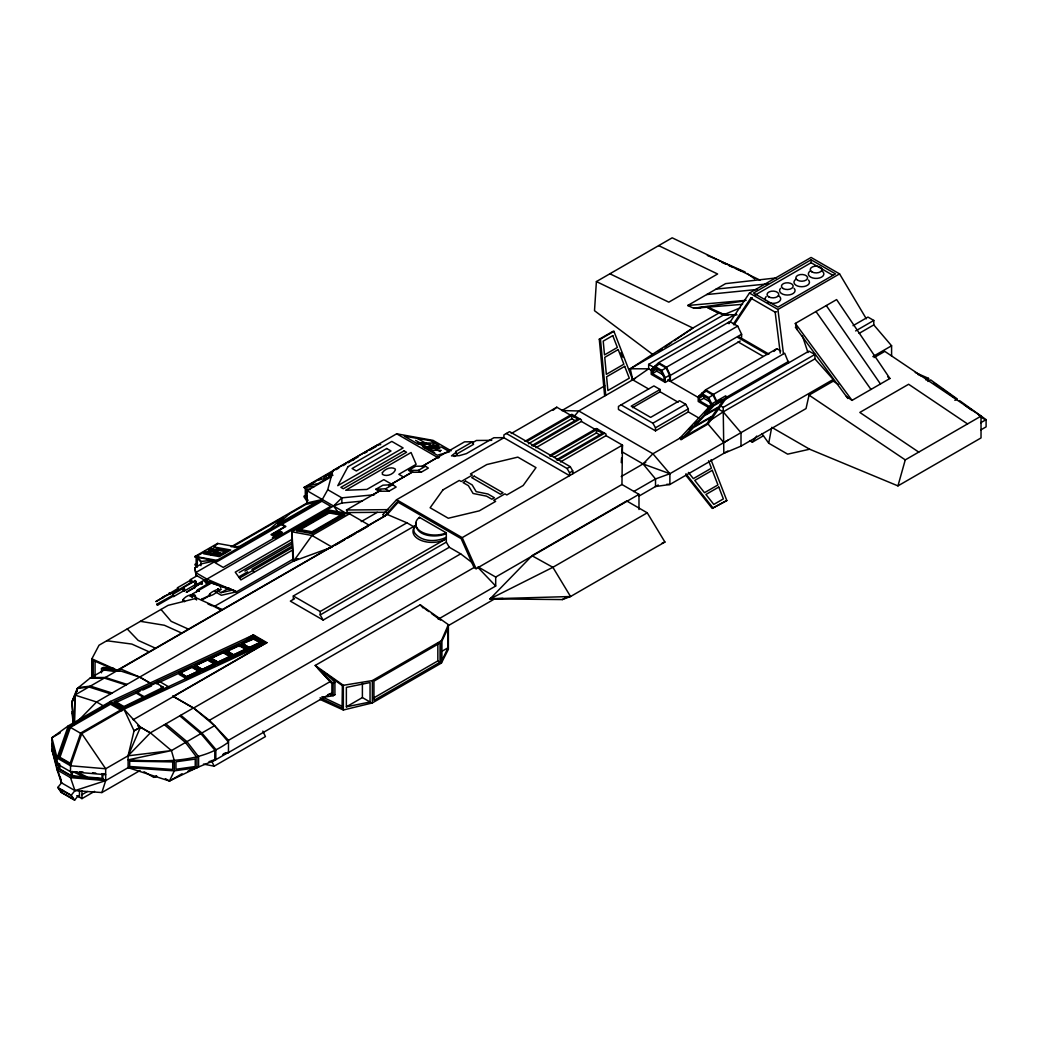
<?xml version="1.0" encoding="UTF-8"?>
<svg xmlns="http://www.w3.org/2000/svg" width="1038" height="1038" viewBox="0 0 1038 1038"><rect width="100%" height="100%" fill="white"/><g stroke="black" fill="none" stroke-linecap="round" stroke-linejoin="round"><path stroke-width="1.5" d="M506.388 433.469L567.085 468.514L569.564 472.796L569.564 475.651L503.91 437.751L396.568 499.732L382.672 514.783L384.709 515.951L397.32 501.782L461.157 538.644L474.042 567.527L476.105 568.72L621.957 484.512L622.437 445.12L606.023 435.649L560.468 461.949M342.371 685.638L342.073 708.175L320.119 697.783M74.438 722.565L74.905 695.058L385.241 515.886M74.36 723.201L74.905 695.058L96.586 701.986L104.215 706.359M456.694 455.059L455.851 451.452L472.627 441.76L473.536 444.342L456.746 454.034L456.694 455.059L454.229 456.486M760.024 280.13L672.183 237.819L596.396 281.57L594.502 310.699L652.422 354.205M621.269 462.637L621.58 457.862M621.905 453.087L622.437 445.12L462.208 537.632L396.568 499.732M123.82 707.903L123.937 706.554L163.381 687.247L163.187 689.569M163.381 687.247L156.037 683.004L136.354 692.177L136.276 693.15L143.62 697.38M183.103 588.948L183.96 588.325L184.271 590.427L173.644 596.578L172.957 596.188L172.827 594.294L183.454 588.144M187.917 678.022L199.452 672.65L199.594 670.898L192.328 666.694L179.353 672.741L179.211 674.492L186.477 678.683L186.619 676.633L198.998 670.859L186.568 677.204L179.95 672.78L186.619 676.633M190.084 596.149L191.135 594.45L192.484 595.851M190.369 596.318L190.512 595.449M191.329 596.98L192.64 593.879L211.518 582.98M192.367 597.577C192.419 593.684 196.234 597.122 195.546 599.406M194.015 581.955C195.261 576.7 198.505 587.391 194.664 584.199M194.456 587.339L186.282 592.348L194.625 587.664M196.623 591.945L197.518 589.856L210.818 582.175M179.898 673.351L192.328 667.006L198.998 670.859M195.014 665.449L194.872 667.2L202.138 671.391L215.126 665.345L215.255 663.606L207.989 659.402L195.014 665.449L202.28 669.64L215.255 663.606M202.138 671.391L202.28 669.328L214.658 663.567L202.228 669.912L199.568 668.368M202.28 669.328L195.611 665.488L207.989 659.714L214.658 663.567M210.675 658.157L210.532 659.909L217.798 664.099L230.786 658.053L230.929 656.314L223.65 652.111L210.675 658.157L217.941 662.348L230.929 656.314M220.847 585.99L220.497 588.014M217.798 664.099L217.941 662.036L230.319 656.276L217.902 662.62L215.229 661.076M217.941 662.036L211.272 658.196L223.65 652.422L230.319 656.276M226.336 650.865L226.193 652.617L233.472 656.807L246.447 650.761L246.59 649.022L239.324 644.819L226.336 650.865L233.602 655.056L246.59 649.022M232.227 654.55L226.933 650.904L233.602 654.744L245.993 648.984L233.563 655.315M233.472 656.807L233.602 654.744M239.181 646.57L239.324 644.819M241.997 643.573L241.867 645.325L249.133 649.516L260.616 644.17L260.759 642.418L253.493 638.227L241.997 643.573L249.276 647.764L260.759 642.418M249.133 649.516L249.276 647.453L260.162 642.379L253.441 639.11L242.607 643.599L249.276 647.453M253.441 639.11L253.493 636.709L114.011 701.649L123.976 707.397L263.457 642.457L253.493 636.709M201.619 599.406C201.048 598.9 211.83 595.176 209.637 594.566M163.264 597.252L169.778 593.84M169.285 593.606L178.199 588.338L178.238 589.519L169.817 594.385L169.09 593.36M208.495 583.94L206.614 581.345L206.938 579.1L333.561 505.999L341.865 503.054L362.067 501.12M874.087 357.565L884.804 351.376L981.027 416.134L981.027 437.932L897.948 485.888L809.64 449.22L787.66 454.151L768.704 443.2L771.403 428.915M292.651 559.417L236.534 591.829L206.627 581.332L196.013 575.208L195.689 572.6L322.299 499.499L327.749 489.702L332.822 470.655L396.659 433.806L433.054 440.372L451.115 450.803M833.255 381.141L809.03 395.115L806.033 408.583L741.002 446.132L723.836 453.334L723.201 407.389L814.908 354.451L814.947 358.889L833.229 379.467L833.255 381.141L838.574 384.579M897.948 485.888L905.266 459.886L981.027 416.134M194.366 581.721C195.274 579.476 197.259 583.564 195.78 584.381L184.271 591.037L183.103 590.103M194.833 587.884C192.108 588.261 203.669 581.176 202.06 583.771M133.162 719.749L266.922 642.652L253.48 634.893L110.547 701.441L68.313 725.834L51.9 737.72L51.9 749.579L57.077 769.872L61.527 782.86L74.97 790.619L101.88 792.552L105.668 780.628L105.668 768.756L81.755 733.594L80.743 733.01L69.961 763.89L58.543 757.286L69.325 726.405L110.547 702.609L121.978 709.214L80.743 733.01M58.543 757.286L59.957 757.299L70.415 727.379L110.547 704.205L121.978 710.796M169.752 593.619L163.187 596.824L163.563 597.59M163.433 597.369L156.05 601.378M72.245 702.077L76.903 690.361M131.268 767.588L128.102 767.666L169.466 781.004L174.306 770.858L174.306 760.633L171.439 750.591L150.367 732.828L140.454 727.184L128.102 755.807L128.102 767.666L105.668 780.628L74.97 790.619L71.22 795.238L74.606 800.181L78.343 795.562L79.472 797.21L79.472 791.086M319.964 699.404L343.344 710.005L372.344 702.934L441.41 663.061L441.41 640.706L448.377 624.655L420.247 604.804L315.202 665.449L331.901 683.627L331.901 694.02L328.125 694.448M74.905 695.058L71.959 701.753L73.14 724.303M447.949 647.816L441.76 660.998L441.76 641.445L447.949 628.262L447.949 647.816L441.345 651.63M441.41 663.061L448.377 649.36L448.377 624.655M91.876 677.983L91.876 658.806L99.038 645.221L168.104 605.349L196.922 598.16L222.301 609.604L219.329 609.63M157.478 605.232L157.049 604.051L157.4 605.297L173.476 596.007L173.476 594.969L157.049 604.051M173.125 594.774L173.476 596.007M173.787 596.487L172.957 594.19M197.181 591.076L198.037 590.453L199.101 591.31M221.276 589.234L219.135 590.778C216.851 590.907 218.564 587.897 218.81 590.324C208.236 600.327 204.473 593.879 218.162 589.26M728.961 323.7L749.475 293.04L811.106 257.45L839.56 273.876L866.328 318.809M733.373 324.064L750.746 298.101L752.252 297.672L734.009 324.933M210.052 595.734L209.546 594.242M726.821 397.282L708.007 424.049L681.032 439.619L679.877 438.179L712.185 403.626L725.666 395.841L726.821 397.282L713.34 405.067L681.032 439.619M749.618 440.618L752.329 442.175L756.689 436.077M169.817 594.385L169.337 592.893M177.524 587.716L178.238 589.973L191.472 582.344L191.42 580.54L190.758 580.073L177.524 587.716L178.38 589.895M177.667 588.079L178.238 589.519M197.272 575.636L190.408 579.606L190.304 581.903M190.616 580.151L190.46 581.384M74.606 800.181L61.164 792.409L57.778 787.479L61.527 782.86L60.191 776.645M61.527 792.318L58.855 788.4L70.856 795.342L73.529 799.247L61.527 792.318L63.071 790.411M415.94 522.555C414.642 536.841 436.518 538.151 446.314 533.597M416.017 524.605L413.669 529.497L414.292 532.364C421.207 542.316 436.375 542.199 446.314 537.23M573.767 416.887L578.789 410.97L635.425 378.273M117.268 670.25L387.278 514.472L398.839 501.484M331.394 473.652L324.18 476.987L332.069 472.303M689.232 429.382L692.19 426.216M694.694 423.543L696.848 421.233M704.763 412.774L712.652 404.34M532.325 555.914L552.878 567.306L570.55 596.526L490.105 598.835L532.325 555.447L626.705 500.965L647.245 512.824L664.917 542.044L570.55 596.526L562.311 599.588L490.105 598.835L494.192 596.474M76.565 722.487L96.586 701.986L406.922 522.815L413.734 526.746M108.302 703.673L110.547 701.441L123.989 709.214L140.441 727.145L134.045 730.843L128.102 755.807L105.668 768.756L70.519 765.772L57.077 758.012L51.9 737.72L60.308 732.867M621.386 446.145L622.437 445.12M665.241 382.425L665.241 377.728L661.738 370.41L654.706 366.349L659.013 363.871L666.046 367.932L669.549 375.237L669.549 379.947L665.241 382.425L651.202 374.316L651.202 369.619L658.611 362.703L729.857 321.559L737.694 326.088L741.612 334.249L741.612 337.233M655.51 367.128L659.013 363.871M652.422 370.8L655.302 368.101L661.141 371.474L664.022 377.495L664.022 380.323L652.422 373.615L652.422 370.8L656.73 368.308L656.73 371.137L663.178 374.861M727.898 323.389L729.857 321.559M709.434 407.934L698.198 401.459L698.198 396.75L705.606 389.834L776.865 348.703L780.771 350.961M716.544 402.368L713.041 395.063L706.009 391.002L698.198 396.75M711.03 407.454L699.417 400.759L699.417 397.93L702.311 395.244L708.137 398.605L711.03 405.326M773.92 351.428L776.865 348.703M553.098 410.269L556.783 407.22L571.821 415.914M150.731 683.419L139.702 677.087L118.021 670.159L103.683 670.289L89.982 678.19L77.188 688.57L71.959 701.753L73.88 724.758M194.82 580.995L183.298 587.638L182.857 589.221M184.271 591.037L184.621 589L183.298 587.638M192.29 596.072C191.174 592.633 182.039 598.394 182.61 601.326M348.262 462.701L349.3 461.975M118.021 670.159L120.058 668.744L139.702 677.087L150.821 683.51M658.248 351.493L662.244 348.794M664.904 346.99L671.573 342.475M674.233 340.672L692.891 328.047L718.802 313.087L728.222 314.968M709.369 420.961L723.201 411.852L814.947 358.889M630.261 370.436L630.261 368.775L692.891 328.047L596.396 281.57M209.871 595.449L201.995 600.003L201.813 599.121M330.369 547.558L331.602 546.818M307.469 502.055L304.043 496.865L304.043 496.008L305.289 496.735L305.289 488.872L304.043 487.393L377.754 444.835L380.687 444.588M305.432 487.341L308.208 485.745M310.998 484.136L315.163 481.723M317.952 480.114L320.729 478.518M323.506 476.909L333.25 471.291M336.027 469.682L338.816 468.073M342.981 465.66L345.771 464.064M348.547 462.455L358.279 456.837M364.559 453.204L367.27 451.634M369.995 450.064L376.366 446.392M231.111 546.805L307.079 502.95L307.079 490.715L331.498 476.624M197.35 567.085L195.04 564.996L195.04 564.192L196.143 564.828L196.143 557.847L195.04 556.42L217.565 543.419L239.428 547.35M195.04 557.211L205.641 551.1M208.288 549.569L210.948 548.038M213.594 546.507L216.241 544.976M210.986 555.096L217.954 551.074L211.622 549.932L206.199 553.059L218.201 555.226M196.013 575.208L194.833 567.747L201.683 563.803L216.903 560.351L195.04 556.42M232.317 546.87L283.543 517.3L270.438 528.524L239.999 546.105L234.03 547.454M218.252 556.407L228.178 550.672L216.008 548.479M613.925 331.33L600.444 339.115L605.764 395.387L604.609 395.491L599.289 339.218L612.77 331.433L613.925 331.33L632.739 379.817L648.62 388.991M163.29 597.071L155.985 601.651M195.935 584.939L205.329 579.515M194.482 586.898L201.748 582.668M296.544 529.899L329.085 511.111L344.434 513.953L344.655 514.835L312.127 533.61L296.764 530.781L296.544 529.899L311.906 532.728L344.434 513.953M329.02 512.084L299.035 529.393L311.971 531.767L341.956 514.459L329.02 512.084L329.241 512.967L342.177 515.341L327.178 523.995M296.764 530.781L313.035 521.387M315.747 519.83L318.458 518.26M321.17 516.69L327.943 512.785M742.559 304.329L693.734 308.273L687.714 305.496L725.601 283.621L776.32 277.912M299.255 530.275L329.241 512.967M379.142 491.259L375.782 489.313L382.944 485.187L392.753 484.655L396.14 487.043L388.978 491.169L379.142 491.259L372.383 495.048M411.982 472.303L408.622 470.357L415.784 466.218L425.515 466.231L428.344 468.086L421.181 472.225L411.982 472.303L388.913 485.615M292.119 539.319L235.25 572.159L240.868 579.918L291.691 550.568M369.593 525.423L347.38 512.577L346.484 510.008L380.712 490.234M389.042 485.434L412.657 471.797M422.375 466.179L464.557 441.838L472.627 441.76M421.791 466.633L437.66 457.369L439.191 457.576M239.22 572.496L292.028 542.005M375.782 489.313L385.591 488.781L392.753 484.655M408.622 470.357L418.353 470.37L425.515 466.231M244.929 571.095L291.795 544.042M313.554 531.871L324.453 525.578M238.727 576.972L247.641 571.821M292.236 546.079L251.987 569.317L254.115 572.262M472.329 442.824L476.39 440.475L491.714 440.346M455.799 452.477L451.465 455.89L459.185 455.682L466.386 453.619L493.88 437.738L503.547 437.66M239.544 578.088L292.054 547.766M218.33 591.141L220.99 592.672L229.048 588.014M101.503 672.806L101.503 668.498L103.411 667.395L113.791 668.381M811.106 259.798L753.523 293.04L777.929 307.131L835.512 273.876L811.106 259.798L811.106 262.731L754.924 295.168M511.241 433.521L556.783 407.22M213.984 606.607L297.737 558.639M361.224 521.595L377.287 512.331M297.634 558.807L293.611 561.13L291.912 531.793L329.435 510.125L349.508 513.823L311.997 535.491L293.611 561.13L332.069 547.078L311.997 535.491L291.912 531.793L292.911 561.428M106.862 670.34L118.021 671.041M736.305 313.748L648.659 364.351L648.659 368.814L632.739 379.817L631.532 379.791L632.739 379.817L630.261 368.775L724.174 314.566L740.042 307.923M604.765 385.799L561.895 410.555L578.789 410.97L652.902 453.762L669.886 473.717L669.886 484.474L655.51 486.537L655.51 478.946L643.054 463.947L622.307 451.971M334.846 545.469L344.577 539.864M347.354 538.255L355.697 533.441M358.473 531.832L368.192 526.214M524.891 441.371L571.808 414.292L581.397 419.832L581.397 421.441L535.855 447.728M527.044 441.358L571.808 415.524L577.868 419.028L531.716 445.678M651.202 369.619L653.356 368.373M652.422 371.5L656.73 369.009M528.446 443.771L571.808 418.742L575.441 420.844M652.422 373.615L656.73 371.137M658.611 362.703L666.448 367.218L737.694 326.088M661.738 370.41L666.046 367.932M533.091 446.106L580.008 419.028M749.475 293.04L777.929 309.467L839.56 273.876M665.241 377.728L669.549 375.237M740.211 341.022L670.366 381.348L670.366 375.393L741.612 334.249M293.326 599.406L293.326 595.981L415.226 525.591M294.545 598.705L290.342 601.132L323.168 620.075L449.285 547.273L460.677 553.851L472.926 563.232M660.077 389.484L631.195 406.156L650.631 417.38L679.514 400.707L685.677 404.262L688.324 408.855L688.324 411.917L655.497 430.861L618.44 409.465L618.44 406.403L653.914 385.928L660.077 389.484L660.077 391.78L632.57 407.662M549.504 455.591L596.422 428.499L606.023 434.04L606.023 435.649M550.27 456.383L596.422 429.732L602.481 433.235L556.329 459.886M554.461 457.174L596.422 432.95L600.055 435.052M266.922 642.652L123.989 709.214L81.755 733.594L70.519 765.772L70.519 771.701L105.668 774.698L103.761 773.595M246.512 638.915L253.48 634.893M250.443 637.021L253.22 635.425L266.039 642.82L173.203 696.42M557.717 460.327L604.622 433.235M797.197 329.721L795.329 323.428L836.615 299.593L889.916 378.507L852.029 400.37L846.307 396.373M567.085 468.514L570.277 466.672L572.742 470.954L572.742 473.808M293.326 595.981L320.197 611.499L446.314 538.683A19.047 10.99 0 0 1 422.674 540.993A19.047 10.99 0 0 1 413.851 528.121M701.688 393.48L706.009 391.002M323.168 620.075L320.197 614.924L446.314 542.121L446.314 532.857L419.43 517.339L419.43 518.079M621.1 404.872L652.85 423.206L685.677 404.262M569.564 472.796L572.742 470.954M699.417 397.93L703.725 395.439L703.725 398.268L710.174 401.991M699.417 400.759L703.725 398.268M655.497 430.861L655.497 427.799L688.324 408.855M705.606 389.834L713.443 394.362L784.689 353.218L788.608 362.885M701.701 393.493L708.733 397.554L713.041 395.063M140.454 727.184L134.071 730.869L123.989 709.214M718.114 401.174L720.839 399.604M725.744 397.684L788.608 361.393M724.303 400.006L808.939 351.142L814.908 354.451M853.028 325.685L867.95 317.07L873.788 320.444L873.788 324.907L891.59 345.771L891.59 356.099M460.677 553.851L193.47 708.111L172.931 696.277M855.636 330.927L873.788 320.444M859.101 333.393L873.788 324.907M682.576 436.622L652.902 453.762L643.054 463.947L669.886 473.717L727.859 440.242M621.23 476.546L645.766 462.377M172.788 696.07L193.47 707.929L209.391 720.32L474.042 567.527M81.95 794.68L87.452 791.501M76.773 795.653L81.95 798.637L94.575 791.345M171.439 750.591L214.555 725.692L228.49 742.131C199.491 763.683 162.278 761.62 128.102 759.881L171.439 750.591L128.102 755.807L150.367 732.828L193.47 707.929L214.555 725.692M101.88 792.552L140.039 770.52M633.686 491.545L655.51 478.946L669.886 473.717M833.229 379.467L723.836 442.564L708.033 423.997M872.841 356.592L891.59 345.771M478.674 567.241L495.697 577.063L638.98 494.348L638.98 509.489M639.149 495.995L658.222 484.98M144.01 771.74L153.78 777.384L156.556 775.775M727.859 451.011L669.886 484.474L666.798 484.266M222.755 754.418L228.477 752.55L228.477 740.315L330.395 681.473L318.212 668.719M438.231 619.206L495.697 586.029L495.697 577.063M323.013 697.328L333.107 695.732L333.107 683.445L334.911 682.394L327.398 674.402M752.329 442.175L763.462 435.752M165.366 778.643L169.466 781.004L182.091 773.712M228.477 752.55L332.381 692.554M447.521 626.083L495.269 598.524M647.245 512.824L552.878 567.306L490.105 598.835L502.976 598.407M333.107 695.732L334.911 694.694L334.911 682.394M203.474 764.085L214.165 766.187L265.443 736.578L262.835 731.089M315.202 665.449L343.344 685.301L372.344 680.578L441.41 640.706M346.368 706.826L362.392 697.575L370.047 701.999L370.047 682.55L346.368 687.39L346.368 706.826L370.047 701.999M373.096 698.289L437.841 660.908L440.06 662.192L440.06 642.976L373.94 681.149L373.94 700.365L440.06 662.192M925.896 379.934L928.582 378.377L928.582 381.361M927.959 381.465L930.658 379.908L957.27 398.981L954.882 400.357M713.534 507.647L726.821 500.537L711.004 459.782M685.755 475.119L712.185 508.425L726.821 500.537M562.311 599.588L566.476 597.187M980.728 422.738L986.1 419.637L959.527 400.603M980.728 429.966L986.1 426.865L986.1 419.637M190.408 579.606C192.562 578.867 192.458 584.796 190.486 582.305M191.472 582.344L190.551 581.682M332.432 474.029L328.631 476.598L332.951 475.261M169.466 781.004L196.883 767.692L214.788 760.27L228.477 752.368L224.13 753.393M115.309 702.83L139.922 691.373M142.816 690.023L151.496 685.988M156.44 683.679L253.493 638.539M226.894 651.475L239.272 645.701L245.941 649.554M199.594 670.898L186.619 676.945L179.353 672.741M249.224 648.023L258.747 643.586M125.287 707.215L161.733 690.244M190.291 769.988L198.582 766.991L198.582 756.767L186.931 741.638L165.846 723.888M187.956 771.169L196.883 767.692L196.883 757.468L185.465 742.481L164.393 724.732M662.166 543.056L664.917 542.044M352.31 460.444L353.724 459.925M490.105 598.835L492.791 597.953M153.78 777.384L156.673 776.437M750.746 298.101L775.152 312.179L776.645 311.75M449.662 451.764L437.335 455.228L422.557 446.69L441.565 447.093L448.312 450.985M209.001 761.633L214.788 760.27L214.788 750.046L200.853 733.606L179.782 715.844M307.079 502.95L322.299 499.499M220.99 592.672L231.682 590.246M233.2 589.908L236.534 591.829L221.315 595.267L215.061 591.66M696.758 307.663L693.734 308.273L700.066 307.715M330.59 695.369L334.911 694.694M744.531 300.968L693.734 308.273L708.085 306.651M196.883 767.692L174.306 770.858L128.102 767.666L131.281 767.977M78.408 687.584L90.397 686.105L112.078 693.034M195.78 584.381L194.82 583.836M184.128 590.531L183.454 590.142M197.518 589.856L199.283 590.881M192.64 593.879L195.261 595.397L196.571 600.003M183.129 599.484L184.777 601.599M712.872 306.119L716.064 305.756M716.129 289.083L768.341 283.815M706.657 294.558L757.286 289.446M374.51 494.724L341.865 497.851L327.749 489.702M687.714 305.496L746.153 300.306M599.289 339.218L600.444 339.115M304.043 487.393L314.319 486.537M346.484 510.008L388.394 509.645M347.38 512.577L386.837 512.24M91.02 677.593L105.344 677.477L127.025 684.405M89.982 678.19L104.319 678.074L126 685.002M630.261 368.775L648.659 368.814L651.073 370.216M69.961 763.89L71.388 763.903L59.957 757.299M434.766 443.135L417.536 442.772L434.65 452.659M425.009 448.118L439.736 448.416L433.002 444.536M441.28 450.401L432.651 450.22L415.602 440.372M737.084 314.851L724.174 314.566L718.802 313.087L707.773 307.819M103.086 670.068L117.878 671.119M79.809 771.701L82.988 771.974M92.525 772.791L95.717 773.05M57.804 763.228L59.335 769.223L71.661 776.333L102.814 778.98L105.668 780.628L70.519 777.631L57.077 769.872M101.503 668.498L114.855 669.757L93.148 660.466L93.148 677.58M106.797 640.744L131.826 644.066L149.122 651.851M140.428 621.321L164.393 625.265L181.689 633.05M211.739 549.154L225.116 551.567L220.601 554.175L208.962 552.553L211.389 551.152L220.692 552.826M727.236 315.124L724.174 314.566L706.865 306.664M332.381 512.564L329.306 511.994L329.085 511.111M340.049 513.979L344.655 514.835M310.141 489.586L306.56 488.755L306.56 493.543M110.612 693.89L88.931 686.948L77.188 688.57L77.188 691.49M206.627 581.332L231.721 589.428M387.278 514.472L406.922 522.815M236.534 591.829L206.938 579.1L195.689 572.6L194.833 567.747M707.358 255.413L716.22 259.292M718.478 260.291L745.102 271.956M915.269 372.538L928.582 378.377M208.002 604.025L212.336 605.933M215.229 607.204L219.576 609.098M721.942 262.432L726.146 264.327M728.961 265.585L733.165 267.48M735.981 268.738L741.599 271.268M918.059 374.536L922.276 376.431M188.462 629.145L171.166 621.347L160.994 609.449M155.466 648.192L138.171 640.407L127.233 628.95M117.398 670.172L119.591 671.158M91.876 658.806L119.448 671.236M76.41 771.935L87.4 777.06L102.074 778.305L102.074 773.595M74.489 771.714L87.231 777.657M73.828 772.09L83.844 776.748L72.401 775.775L72.401 771.416M321.923 696.745L342.41 706.437M658.676 245.617L717.595 273.993L668.809 302.162L609.89 273.785M706.541 306.82L718.802 313.087M137.704 725.562L150.367 733.01M137.924 725.705L140.441 727.145M811.106 262.731L832.8 275.252M739.484 337.091L768.924 354.088M737.979 337.519L767.419 354.516M738.044 341.878L763.099 356.345M771.701 427.319L809.64 449.22M648.659 364.351L654.693 367.841M719.697 405.365L723.201 407.389M667.745 379.843L699.08 397.93M717.362 408.479L723.201 411.852L741.002 432.716L741.002 446.132M660.077 391.78L678.125 402.212M688.324 411.917L698.911 418.029M581.397 421.441L595.072 429.33M621.957 484.512L638.98 494.348M570.277 466.672L509.567 431.626L503.91 434.896L503.91 437.751M417.406 438.412L440.242 451.595M396.659 433.806L438.347 457.875M403.795 477.169L398.839 474.314L416.147 464.323L411.061 452.529L345.706 490.26L366.881 489.443L383.813 479.673L391.637 484.188M307.079 490.715L347.328 513.953M253.35 638.565L263.315 644.326M243.891 644.948L247.887 647.258M239.324 645.13L245.993 648.984M223.611 652.993L230.28 656.846M207.95 660.298L214.619 664.138M192.277 667.59L198.946 671.43M160.825 686.845L164.562 688.998M136.354 692.177L143.698 696.407M123.937 706.554L116.58 702.311L116.477 703.66L122.601 707.189M69.325 726.405L68.313 725.834L57.077 758.012L57.077 763.942L70.519 771.701M70.415 727.379L81.833 733.97M61.527 782.86L51.9 749.579L54.755 751.227M57.778 787.479L71.22 795.238M418.353 470.37L421.181 472.225M967.546 423.932L908.626 384.268L859.827 412.436L918.747 452.101M809.03 395.115L905.266 459.886M933.876 383.074L938.923 386.629M941.453 388.42L950.302 394.661M952.832 396.451L956.621 399.124M385.591 488.781L388.978 491.169M964.276 404.846L972.139 410.49M978.691 415.187L985.244 419.884M747.165 273.487L754.769 278.937M342.41 685.664L320.223 669.744L333.107 683.445M424.931 608.735L428.837 611.577M431.445 613.471L440.566 620.114M887.724 376.846L889.916 378.507M180.807 715.247L201.891 733.01L215.826 749.449L215.826 759.66L211.493 760.685L214.165 766.187M477.675 567.15L495.697 586.029M209.391 720.32L228.477 740.315M420.247 604.804L423.245 608.086M712.185 403.626L713.34 405.067M688.415 472.42L693.345 478.635L711.445 468.177L708.578 460.781M685.923 473.782L713.34 508.322M795.329 323.428L852.029 400.37M795.38 327.255L847.89 398.514M338.038 512.175L333.561 505.999L341.865 497.851L341.865 503.054M203.785 580.112L207.366 585.069M761.879 433.599L768.704 443.2M815.972 311.517L870.973 389.432M826.3 305.561L880.445 383.969M308.065 500.368L306.444 497.968L306.444 494.905M652.85 423.206L655.497 427.799M446.314 542.121L449.285 547.273M713.443 394.362L716.7 401.161M708.733 397.554L712.237 404.859M666.448 367.218L670.366 375.393M462.208 537.632L476.105 568.72M620.984 352.596L622.735 357.124M51.9 749.579L54.521 756.974M455.851 451.452L456.746 454.034M70.519 777.631L74.97 790.619M802.426 335.936L807.979 352.557M72.401 713.404L73.309 716.285M57.881 762.891L59.231 768.172M51.9 743.649L57.077 763.942M311.906 532.728L312.127 533.61M184.427 601.56L183.492 600.107L182.96 601.378M777.929 309.467L783.418 353.491M775.152 312.179L780.265 353.154M72.011 711.601L73.218 724.083M597.81 429.304L597.81 430.913M596.422 429.732L596.422 432.95M571.808 415.524L571.808 418.742M437.841 643.288L437.841 660.908M377.754 444.835L377.754 445.587M372.344 680.578L372.344 702.934M362.392 682.991L362.392 697.575M343.344 685.301L343.344 710.005M320.197 611.499L320.197 614.924M217.565 543.419L217.565 544.21M200.957 565.71L200.957 562.129L197.311 558.159L197.311 565.567M110.547 702.609L110.547 704.205M102.814 774.53L102.814 778.98M95.055 660.921L95.055 676.478M92.33 660.492L92.33 677.879M81.95 790.761L81.95 798.637M71.661 771.883L71.661 776.333M71.233 771.883L71.233 775.594L59.763 768.976L59.763 764.033M59.231 763.812L59.335 769.223M446.314 532.857A19.216 11.094 0 0 1 421.311 531.78A19.216 11.094 0 0 1 419.43 517.339M808.446 280.001A7.772 4.489 0 0 1 806.176 285.917A7.772 4.489 0 0 1 795.77 285.126A7.772 4.489 0 0 1 796.224 279.066M794.044 288.317A7.772 4.489 0 0 1 787.323 295.039A7.772 4.489 0 0 1 780.589 288.317M778.422 295.7A7.772 4.489 0 0 1 779.655 301.111A7.772 4.489 0 0 1 770.91 303.2M769.041 302.759A7.772 4.489 0 0 1 767.432 302.045M765.421 300.034A7.772 4.489 0 0 1 766.187 296.621M821.603 270.762A7.772 4.489 0 0 1 821.603 277.107A7.772 4.489 0 0 1 810.613 277.107A7.772 4.489 0 0 1 810.613 270.762M166.119 688.583A2.426 1.401 -60 0 1 168.831 686.909L158.866 681.149A2.426 1.401 -60 0 0 155.947 683.406M201.307 582.603C201.735 586.755 203.448 581.241 201.307 582.603M217.669 589.273C218.071 594.229 220.29 587.793 217.669 589.273M382.386 472.653L382.399 474.366C386.486 477.091 393.752 474.314 395.413 469.773L395.18 468.968C391.183 466.244 384.968 468.981 382.386 472.653M347.964 466.724L337.765 485.68L403.12 447.949L391.806 441.41L347.964 466.724M711.445 417.198L706.852 423.738L685.456 436.09L693.345 427.656L711.445 417.198M717.946 407.96L712.276 416.03L694.759 426.138L704.504 415.719L717.946 407.96M723.369 400.253L718.776 406.779L705.918 414.201L713.807 405.767L723.369 400.253M442.966 489.858L430.121 507.764L448.286 518.247L479.296 510.839L495.645 501.393L493.751 500.303L504.909 493.867L506.804 494.957L523.152 485.512L535.997 467.619L517.832 457.122L486.822 464.544L470.474 473.977L472.368 475.067L461.209 481.515L459.315 480.425L442.966 489.858M289.524 513.849L277.691 524.19L316.694 501.821L305.769 504.468L289.524 513.849M328.657 477.454L318.277 483.449L307.118 486.186L317.394 480.309L328.657 477.454M215.164 547.182L203.72 553.786L219.303 556.589L230.747 549.984L215.164 547.182M386.72 448.507L352.077 468.514L356.358 470.98L391.002 450.985L386.72 448.507M404.106 450.842L340.892 487.341L343.319 488.755L406.546 452.257L404.106 450.842M281.376 524.54L215.151 562.765L223.209 567.41L273.513 538.372L272.436 537.749L281.246 532.663L279.871 531.871L273.02 535.816L270.996 534.648L284.931 526.59L281.376 524.54M321.884 501.211L282.051 524.216L285.891 526.435L272.112 534.388L273.552 535.219L280.403 531.261L282.427 532.429L273.824 537.386L275.291 538.333L330.733 506.323L321.884 501.211M612.77 335.624L603.208 341.152L604.518 354.892L617.363 347.471L612.77 335.624M618.194 349.585L604.752 357.357L606.348 374.329L623.864 364.221L618.194 349.585M624.694 366.349L606.581 376.794L607.892 390.535L629.288 378.182L624.694 366.349M465.634 481.139L463.091 482.605L468.398 485.667L473.069 493.465L486.563 496.151L491.856 499.213L494.399 497.747L487.873 493.984L476.195 491.649L472.16 484.915L465.634 481.139M474.262 476.17L471.719 477.623L500.485 494.231L503.028 492.765L474.262 476.17M712.276 470.305L694.759 480.412L704.504 492.7L717.946 484.941L712.276 470.305M718.776 487.056L705.918 494.477L713.807 504.416L723.369 498.902L718.776 487.056M195.235 759.089L175.954 761.788L175.954 769.249L195.235 766.537L195.235 759.089M212.141 560.261L201.268 561.428L197.311 557.108L212.141 560.261M172.723 761.905L129.685 761.204L129.685 766.485L172.723 769.443L172.723 761.905M429.615 444.264L417.925 444.017L404.275 436.142L430.536 440.683L439.009 445.574L431.639 445.419L429.615 444.264M768.782 296.868A5.852 3.374 0 0 0 778.578 295.35A5.852 3.374 0 0 0 771.403 291.211A5.852 3.374 0 0 0 768.782 296.868M811.976 271.93A5.852 3.374 0 0 0 821.772 270.412A5.852 3.374 0 0 0 814.596 266.273A5.852 3.374 0 0 0 811.976 271.93M797.573 280.234A5.852 3.374 0 0 0 807.369 278.729A5.852 3.374 0 0 0 800.207 274.59A5.852 3.374 0 0 0 797.573 280.234M783.184 288.551A5.852 3.374 0 0 0 792.967 287.033A5.852 3.374 0 0 0 785.805 282.894A5.852 3.374 0 0 0 783.184 288.551"/></g></svg>
